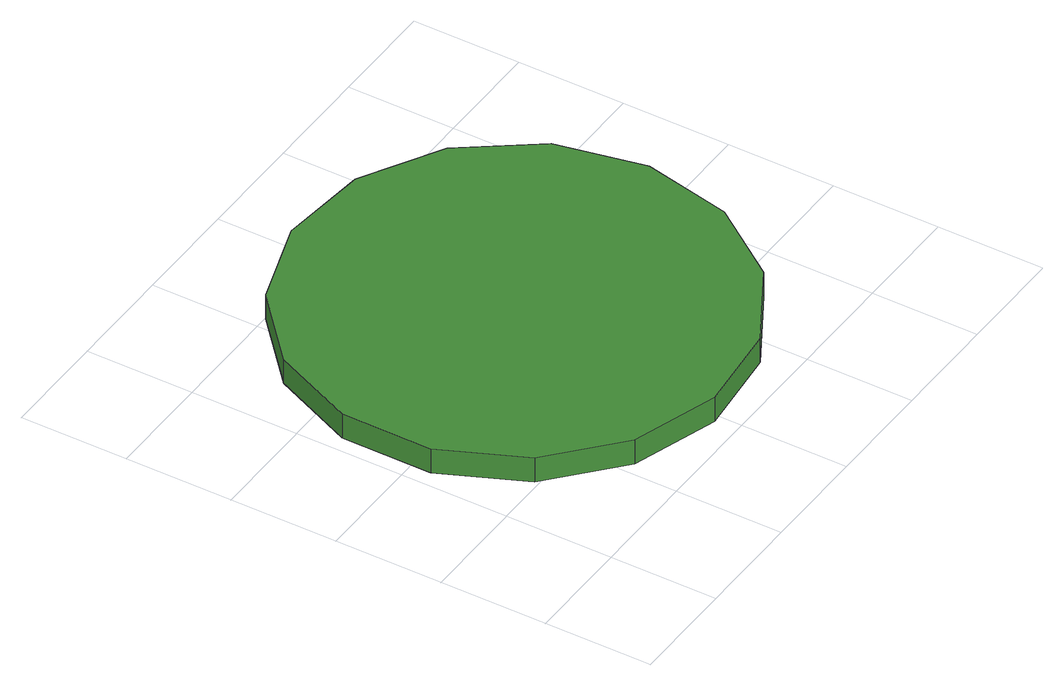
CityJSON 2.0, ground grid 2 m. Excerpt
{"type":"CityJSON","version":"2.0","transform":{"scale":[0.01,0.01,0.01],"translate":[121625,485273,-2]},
"CityObjects":{
"tree1":{"type":"SolitaryVegetationObject","attributes":{"function":"something"},"geometry":[{"type":"MultiSurface","lod":"1","boundaries":[[[0,1,2,3,4,5,6,7,8,9,10,11,12,13,14]],[[15,16,17,18,19,20,21,22,23,24,25,26,27,28,29]],[[0,29,28,1]],[[1,28,27,2]],[[2,27,26,3]],[[3,26,25,4]],[[4,25,24,5]],[[5,24,23,6]],[[6,23,22,7]],[[7,22,21,8]],[[8,21,20,9]],[[9,20,19,10]],[[10,19,18,11]],[[11,18,17,12]],[[12,17,16,13]],[[13,16,15,14]],[[14,15,29,0]]]}]},
"tree2":{"type":"SolitaryVegetationObject","attributes":{"function":"something"}}
},
"vertices":[
[834,447,113],[799,612,113],[700,749,113],[554,833,113],[386,851,113],[225,799,113],[100,686,113],[31,532,113],[31,363,113],[100,208,113],[225,95,113],[386,43,113],[554,61,113],[700,145,113],[799,282,113],[799,282,63],[700,145,63],[554,61,63],[386,43,63],[225,95,63],[100,208,63],[31,363,63],[31,532,63],[100,686,63],[225,799,63],[386,851,63],[554,833,63],[700,749,63],[799,612,63],[834,447,63]
]}
